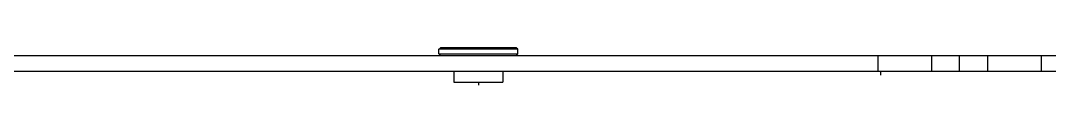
# Model space of a CAD drawing. Header units: millimetres. Extents: x 0 to 594, y 0 to 420.
# Drawn here: x 198.2 to 263.4, y 87.8 to 90.2 of the extents above; entities that cross this region are included whole.
import ezdxf

# ---------------------------------------------------------------- set-up
doc = ezdxf.new("R2010")
doc.units = ezdxf.units.MM
doc.header["$LTSCALE"] = 32.67
doc.layers.get('0').update_dxf_attribs({"linetype": 'CONTINUOUS'})

msp = doc.modelspace()

# ---------------------------------------------------------------- linework, layer by layer
at = {"color": 7, "linetype": 'CONTINUOUS'}
for p, q in [((224.741, 90.093), (224.841, 90.193)), ((224.741, 89.793), (224.741, 90.093)), ((229.741, 90.093), (224.741, 90.093)), ((229.641, 90.193), (224.841, 90.193)), ((229.741, 90.093), (229.641, 90.193)), ((229.741, 89.793), (229.741, 90.093)), ((140.85, 89.693), (368.141, 89.693)), ((224.741, 89.793), (224.841, 89.693)), ((224.741, 89.793), (229.741, 89.793)), ((229.741, 89.793), (229.641, 89.693)), ((134.841, 88.693), (368.141, 88.693)), ((225.691, 88.693), (225.691, 87.993)), ((228.791, 88.693), (228.791, 87.993)), ((225.691, 87.993), (228.791, 87.993))]:
    msp.add_line(p, q, dxfattribs=at)
at = {"color": 9, "linetype": 'CONTINUOUS'}
for p, q in [((252.571, 88.693), (252.571, 89.693)), ((255.95, 89.693), (255.95, 88.693)), ((259.532, 88.693), (259.532, 89.693)), ((262.911, 89.693), (262.911, 88.693))]:
    msp.add_line(p, q, dxfattribs=at)
at = {"color": 40, "linetype": 'CONTINUOUS'}
for p, q in [((257.741, 88.693), (257.741, 89.693)), ((252.741, 88.44), (252.741, 88.693)), ((227.241, 87.993), (227.241, 87.793))]:
    msp.add_line(p, q, dxfattribs=at)

doc.saveas('drawing.dxf')
